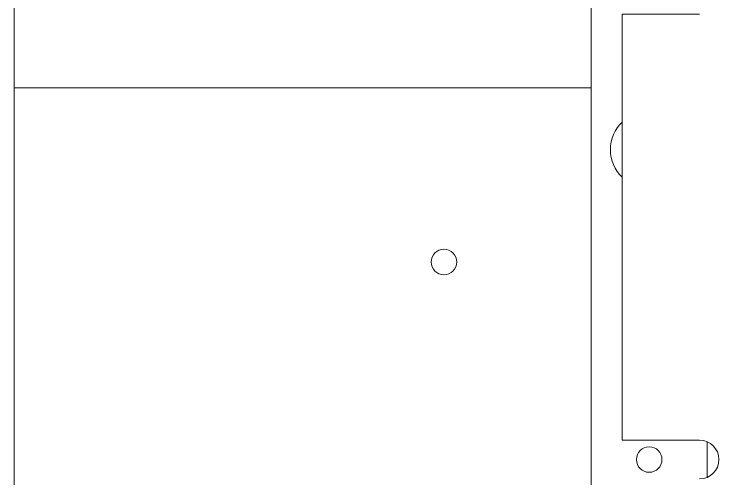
# Model space of a CAD drawing. Extents: x 500 to 100500, y -14500 to 21140.
# Drawn here: x 6247.5 to 6338.5, y -5512.1 to -5452.1 of the extents above; entities that cross this region are included whole.
import ezdxf

# ---------------------------------------------------------------- set-up
doc = ezdxf.new("R2010")
doc.units = 0
doc.layers.get('0').update_dxf_attribs({"linetype": 'CONTINUOUS'})
doc.layers.add('D', color=7, linetype='CONTINUOUS')

# ---------------------------------------------------------------- blocks, each defined once
blk = doc.blocks.new('KZXCVASDF123')
at = {"color": 7, "linetype": 'Continuous', "lineweight": 18}
for p, q in [((-58749.07, -66317.675, 21.357), (-58749.07, -66467.675, 21.357)), ((-58823.57, -66344.675, 21.357), (-58823.57, -66327.675, 21.357)), ((-58745.07, -66390.175, 21.357), (-58745.07, -66335.175, 21.357)), ((-58745.07, -66335.175, 21.357), (-58735.07, -66335.175, 21.357)), ((-58823.57, -66344.675, 21.357), (-58823.57, -66440.675, 21.357)), ((-58823.57, -66344.675, 21.357), (-58749.07, -66344.675, 21.357)), ((-58735.07, -66390.175, 21.357), (-58745.07, -66390.175, 21.357)), ((-58734.07, -66390.384, 21.357), (-58734.07, -66394.966, 21.357))]:
    blk.add_line(p, q, dxfattribs=at)
for centre in [(-58768.07, -66367.175, 21.357), (-58741.57, -66392.675, 21.357)]:
    blk.add_circle(centre, 1.65, dxfattribs=at)
for centre, radius, start, end in [((-58741.57, -66352.675, 21.357), 5, 134.427, 180), ((-58741.57, -66352.675, 21.357), 5, 180, 225.573), ((-58735.07, -66392.675, 21.357), 2.5, 270, 90)]:
    blk.add_arc(centre, radius, start, end, dxfattribs=at)

msp = doc.modelspace()

# ---------------------------------------------------------------- block references
at = {"layer": 'D', "color": 1}
msp.add_blockref('KZXCVASDF123', (65071.069, 60883.036, -31.832), dxfattribs=at)

doc.saveas('drawing.dxf')
